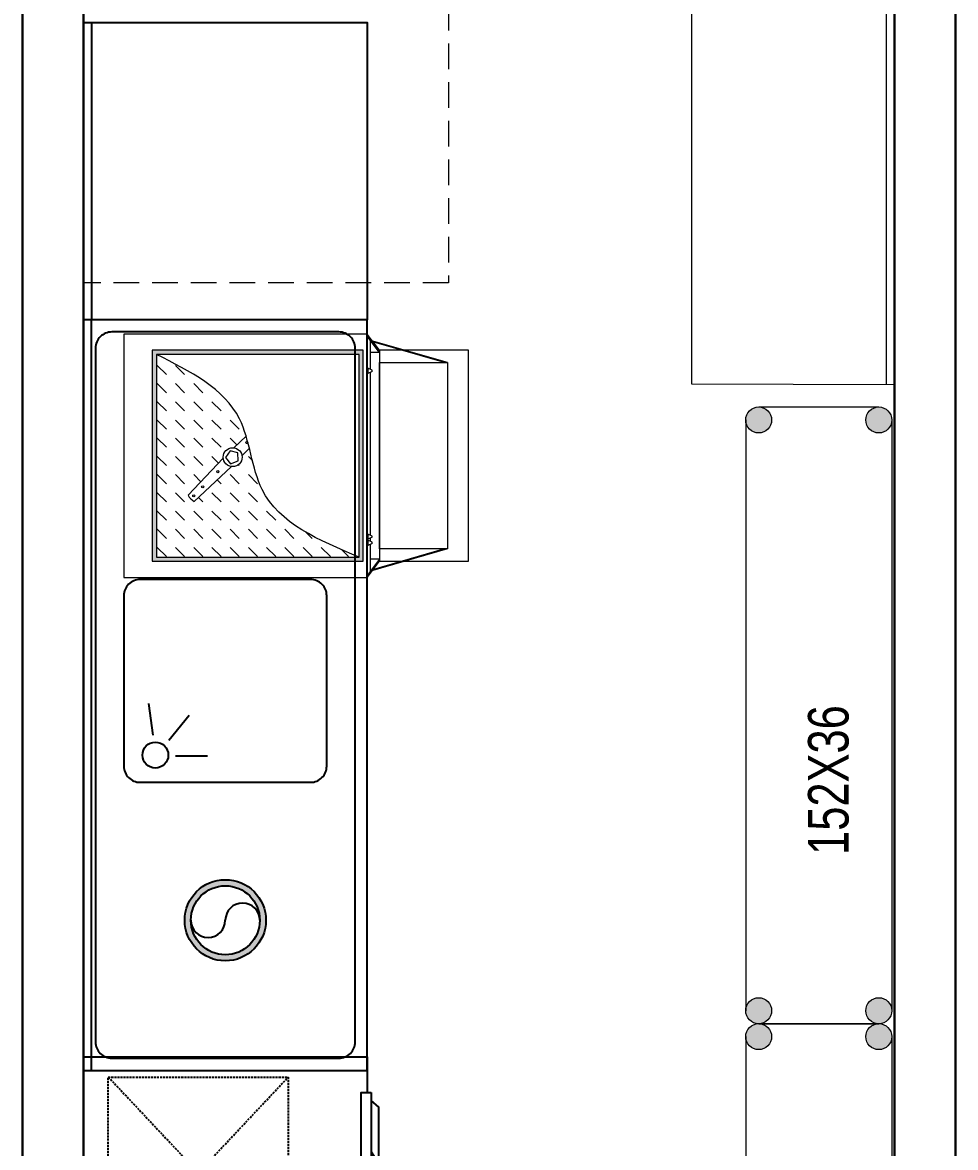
# Model space of a CAD drawing. Header units: centimetres. Extents: x 170981 to 171543, y -60527 to -58125.
# Drawn here: x 170999.7 to 171229.7, y -58659.5 to -58382.3 of the extents above; entities that cross this region are included whole.
import ezdxf

# ---------------------------------------------------------------- set-up
doc = ezdxf.new("R2010")
doc.units = ezdxf.units.CM
doc.header["$MEASUREMENT"] = 0
doc.linetypes.add('DASHED', pattern=[0.75, 0.5, -0.25])
doc.linetypes.add('HIDDEN', pattern=[9.525, 6.35, -3.175])
doc.layers.get('0').update_dxf_attribs({"color": 250})
doc.layers.add('CIHAZ', color=2, linetype='Continuous')
doc.layers.add('S2000-002 Çizgi', color=7, linetype='Continuous')
for name, color, linetype, lineweight in [('GRC-Ekipman', 4, 'Continuous', 25), ('İÖŞ-DUVAR', 5, 'Continuous', 30), ('İÖŞ-TEFRİŞ ALÇAK', 20, 'Continuous', 9)]:
    doc.layers.add(name, color=color, linetype=linetype, lineweight=lineweight)
doc.styles.add('style1', font='turkce.shx', dxfattribs={"height": 100})

# ---------------------------------------------------------------- blocks, each defined once
blk = doc.blocks.new('TE-180')
at = {"layer": 'GRC-Ekipman', "linetype": 'Continuous'}
h = blk.add_hatch(color=256, dxfattribs=at)
edge = h.paths.add_edge_path()
edge.add_arc((174167.1, -58714.29), 10, -90, 270)
edge = h.paths.add_edge_path(flags=16)
edge.add_arc((174167.1, -58714.29), 8.5, -90, 270)
for p, q in [((174149.34, -58668.63), (174148.23, -58660.82)), ((174153.15, -58669.86), (174158.16, -58663.76)), ((174154.81, -58673.77), (174162.7, -58673.77))]:
    blk.add_line(p, q, dxfattribs=at)
for points in [[(174134.1, -58751.29), (174134.1, -58566.29), (174132.1, -58566.29), (174132.1, -58751.29)], [(174202.1, -58751.29), (174202.1, -58566.29), (174132.1, -58566.29), (174132.1, -58751.29)]]:
    blk.add_lwpolyline(points, close=True, dxfattribs=at)
for points in [[(174199.1, -58744.29), (174199.1, -58573.29, 0.414214), (174195.1, -58569.29), (174139.1, -58569.29, 0.414214), (174135.1, -58573.29), (174135.1, -58744.29, 0.414214), (174139.1, -58748.29), (174195.1, -58748.29, 0.414214)], [(174192.1, -58676.29), (174192.1, -58634.29, 0.414214), (174188.1, -58630.29), (174146.1, -58630.29, 0.414214), (174142.1, -58634.29), (174142.1, -58676.29, 0.414214), (174146.1, -58680.29), (174188.1, -58680.29, 0.414214)]]:
    blk.add_lwpolyline(points, format="xyb", close=True, dxfattribs=at)
for centre, radius in [((174149.85, -58673.57), 3.19), ((174167.1, -58714.29), 10), ((174167.1, -58714.29), 8.5)]:
    blk.add_circle(centre, radius, dxfattribs=at)
for centre, start, end in [((174171.35, -58714.29), 0, 180), ((174162.85, -58714.29), 180, 0)]:
    blk.add_arc(centre, 4.25, start, end, dxfattribs=at)
blk = doc.blocks.new('RAF-122X36')
at = {"lineweight": -2}
h = blk.add_hatch(color=256, dxfattribs=at)
h.paths.add_polyline_path([(174585.79, -58639.68, 1), (174579.39, -58639.68, 1)])
h.paths.add_polyline_path([(174585.79, -58669.28, 1), (174579.39, -58669.28, 1)])
h = blk.add_hatch(color=256, dxfattribs=at)
h.paths.add_polyline_path([(174701.39, -58639.68, 1), (174694.99, -58639.68, 1)])
h.paths.add_polyline_path([(174694.99, -58669.28, 1), (174701.39, -58669.28, 1)])
for p, q in [((174698.19, -58636.48), (174582.59, -58636.48)), ((174579.39, -58639.69), (174579.39, -58669.28)), ((174701.39, -58639.69), (174701.39, -58669.28)), ((174698.19, -58672.48), (174582.59, -58672.48))]:
    blk.add_line(p, q)
for centre in [(174582.59, -58639.68), (174698.19, -58639.68), (174582.59, -58669.28), (174698.19, -58669.28)]:
    blk.add_circle(centre, 3.2)
at = {"style": 'style1', "width": 0.8}
blk.add_text('36X122', height=10, dxfattribs=at).set_placement((174620.99, -58661.84))
blk = doc.blocks.new('ER')
for p, q in [((174753.84, -58154.99), (174754.01, -58104.99)), ((174754.01, -58104.99), (174884.01, -58104.99)), ((174884.01, -58104.99), (174883.84, -58154.99)), ((174884.01, -58106.99), (174754.01, -58106.99)), ((174883.84, -58154.99), (174753.84, -58154.99))]:
    blk.add_line(p, q)
blk = doc.blocks.new('12125')
at = {"lineweight": -2}
h = blk.add_hatch(color=256, dxfattribs=at)
h.paths.add_polyline_path([(174753.03, -58639.68, 1), (174746.63, -58639.68, 1)])
h.paths.add_polyline_path([(174753.03, -58669.28, 1), (174746.63, -58669.28, 1)])
h = blk.add_hatch(color=256, dxfattribs=at)
h.paths.add_polyline_path([(174898.63, -58639.68, 1), (174892.23, -58639.68, 1)])
h.paths.add_polyline_path([(174892.23, -58669.28, 1), (174898.63, -58669.28, 1)])
for p, q in [((174895.43, -58636.48), (174749.83, -58636.48)), ((174746.63, -58639.69), (174746.63, -58669.28)), ((174898.63, -58639.69), (174898.63, -58669.28)), ((174895.43, -58672.48), (174749.83, -58672.48))]:
    blk.add_line(p, q)
for centre in [(174749.83, -58639.68), (174895.43, -58639.68), (174749.83, -58669.28), (174895.43, -58669.28)]:
    blk.add_circle(centre, 3.2)
at = {"style": 'style1', "width": 0.8}
blk.add_text('152X36', height=10, dxfattribs=at).set_placement((174788.24, -58661.84))
blk = doc.blocks.new('WQEEQQWEWQ')
at = {"linetype": 'ByBlock', "ltscale": 10}
h = blk.add_hatch(color=7, dxfattribs=at)
h.paths.add_polyline_path([(4118.43, -3791.01), (4066.43, -3791.01), (4066.43, -3843.01), (4118.43, -3843.01)])
h.paths.add_polyline_path([(4117.43, -3842.01), (4067.43, -3842.01), (4067.43, -3792.01), (4117.43, -3792.01)], flags=16)
at = {"color": 7, "linetype": 'ByBlock', "ltscale": 10}
for p, q in [((4122.43, -3784.01), (4062.43, -3784.01)), ((4062.43, -3784.01), (4062.43, -3844.01)), ((4122.43, -3844.01), (4122.43, -3784.01)), ((4118.43, -3791.01), (4066.43, -3791.01)), ((4066.43, -3791.01), (4066.43, -3843.01)), ((4117.43, -3792.01), (4067.43, -3792.01)), ((4067.43, -3792.01), (4067.43, -3842.01)), ((4117.43, -3842.01), (4117.43, -3792.01)), ((4118.43, -3843.01), (4118.43, -3791.01)), ((4066.43, -3843.01), (4118.43, -3843.01)), ((4067.43, -3842.01), (4117.43, -3842.01)), ((4062.43, -3844.01), (4122.43, -3844.01)), ((4063.61, -3844.01), (4065.64, -3844.01)), ((4066.5, -3844.01), (4068.52, -3844.01)), ((4117.27, -3844.01), (4069.29, -3844.01))]:
    blk.add_line(p, q, dxfattribs=at)
at = {"color": 4, "lineweight": 0}
for p, q in [((4067.58, -3794.49), (4069.82, -3792.24)), ((4072.07, -3794.49), (4074.31, -3792.24)), ((4076.56, -3794.49), (4078.8, -3792.24)), ((4081.05, -3794.49), (4083.29, -3792.24)), ((4085.54, -3794.49), (4087.78, -3792.24)), ((4090.03, -3794.49), (4092.27, -3792.24)), ((4094.52, -3794.49), (4096.76, -3792.24)), ((4099.01, -3794.49), (4101.25, -3792.24)), ((4103.5, -3794.49), (4105.74, -3792.24)), ((4107.99, -3794.49), (4110.23, -3792.24)), ((4112.48, -3794.49), (4114.72, -3792.24)), ((4067.58, -3798.98), (4069.82, -3796.73)), ((4072.07, -3798.98), (4074.31, -3796.73)), ((4076.56, -3798.98), (4078.8, -3796.73)), ((4081.05, -3798.98), (4083.29, -3796.73)), ((4085.54, -3798.98), (4087.78, -3796.73)), ((4090.03, -3798.98), (4092.27, -3796.73)), ((4094.52, -3798.98), (4096.76, -3796.73)), ((4099.01, -3798.98), (4101.25, -3796.73)), ((4103.5, -3798.98), (4105.74, -3796.73)), ((4107.99, -3798.98), (4110.23, -3796.73)), ((4112.48, -3798.98), (4114.72, -3796.73)), ((4067.58, -3803.47), (4069.82, -3801.22)), ((4072.07, -3803.47), (4074.31, -3801.22)), ((4076.56, -3803.47), (4078.8, -3801.22)), ((4086.02, -3802.98), (4087.78, -3801.22)), ((4090.03, -3803.47), (4092.27, -3801.22)), ((4094.52, -3803.47), (4096.76, -3801.22)), ((4099.01, -3803.47), (4101.25, -3801.22)), ((4103.5, -3803.47), (4105.74, -3801.22)), ((4107.99, -3803.47), (4110.23, -3801.22)), ((4081.05, -3803.47), (4082.14, -3802.37)), ((4067.58, -3807.96), (4069.82, -3805.71)), ((4072.07, -3807.96), (4074.31, -3805.71)), ((4076.56, -3807.96), (4078.8, -3805.71)), ((4081.05, -3807.96), (4083.29, -3805.71)), ((4085.54, -3807.96), (4086.49, -3807)), ((4090.62, -3807.36), (4092.27, -3805.71)), ((4094.52, -3807.96), (4096.76, -3805.71)), ((4099.01, -3807.96), (4101.25, -3805.71)), ((4103.5, -3807.96), (4105.74, -3805.71)), ((4067.58, -3812.45), (4069.82, -3810.2)), ((4072.07, -3812.45), (4074.31, -3810.2)), ((4076.56, -3812.45), (4078.8, -3810.2)), ((4081.05, -3812.45), (4083.29, -3810.2)), ((4085.54, -3812.45), (4087.78, -3810.2)), ((4090.03, -3812.45), (4090.24, -3812.23)), ((4095.12, -3811.84), (4096.76, -3810.2)), ((4099.01, -3812.45), (4101.25, -3810.2)), ((4067.58, -3816.94), (4069.82, -3814.69)), ((4072.07, -3816.94), (4074.31, -3814.69)), ((4076.56, -3816.94), (4078.8, -3814.69)), ((4081.05, -3816.94), (4083.29, -3814.69)), ((4085.54, -3816.94), (4087.78, -3814.69)), ((4091.29, -3815.68), (4092.27, -3814.69)), ((4067.58, -3821.43), (4069.82, -3819.18)), ((4072.07, -3821.43), (4074.31, -3819.18)), ((4076.56, -3821.43), (4078.8, -3819.18)), ((4067.58, -3825.92), (4069.82, -3823.67)), ((4072.07, -3825.92), (4074.31, -3823.67)), ((4067.58, -3830.41), (4069.82, -3828.16)), ((4072.07, -3830.41), (4073.61, -3828.86)), ((4067.58, -3834.9), (4069.82, -3832.65)), ((4067.58, -3839.39), (4069.27, -3837.7))]:
    blk.add_line(p, q, dxfattribs=at)
at = {"color": 7, "lineweight": 0}
for p, q in [((4089.79, -3810.51), (4081.19, -3801.35)), ((4082.71, -3799.83), (4091.82, -3808.51)), ((4092.04, -3809.06), (4090.48, -3810.29)), ((4093.69, -3810.17), (4092.04, -3809.06)), ((4090.48, -3810.29), (4091.16, -3812.16)), ((4091.16, -3812.16), (4093.15, -3812.08)), ((4093.15, -3812.08), (4093.69, -3810.17)), ((4097.3, -3814.13), (4094.4, -3811.09)), ((4092.4, -3813.12), (4094.33, -3814.93))]:
    blk.add_line(p, q, dxfattribs=at)
at = {"color": 7}
for points in [[(4062.43, -3844.01), (4066.43, -3847.01)], [(4066.93, -3847.01), (4062.93, -3844.01)], [(4064.02, -3844.83), (4070.66, -3844.83)], [(4069.47, -3863.76), (4064.02, -3844.83)], [(4069.47, -3863.06), (4064.41, -3845.5)], [(4066.93, -3847.01), (4066.93, -3844.83)], [(4070.85, -3845.24), (4070.34, -3844.15)], [(4071.63, -3844.15), (4070.34, -3844.15)], [(4070.85, -3845.24), (4071.12, -3845.24)], [(4071.12, -3845.24), (4071.63, -3844.15)], [(4071.31, -3844.83), (4072.17, -3844.83)], [(4072.36, -3845.24), (4071.85, -3844.15)], [(4073.13, -3844.15), (4071.85, -3844.15)], [(4072.36, -3845.24), (4072.62, -3845.24)], [(4072.62, -3845.24), (4073.13, -3844.15)], [(4072.81, -3844.83), (4113.05, -3844.83)], [(4113.24, -3845.24), (4112.73, -3844.15)], [(4114.01, -3844.15), (4112.73, -3844.15)], [(4113.24, -3845.24), (4113.5, -3845.24)], [(4113.5, -3845.24), (4114.01, -3844.15)], [(4113.69, -3844.83), (4120.84, -3844.83)], [(4115.4, -3863.76), (4120.84, -3844.83)], [(4115.4, -3863.06), (4120.59, -3845.02)], [(4117.93, -3847.01), (4121.93, -3844.01)], [(4117.93, -3847.01), (4117.93, -3844.83)], [(4118.43, -3847.01), (4120.45, -3845.5)], [(4120.71, -3845.31), (4122.43, -3844.01)], [(4118.43, -3847.01), (4117.43, -3847.01)]]:
    blk.add_lwpolyline(points, dxfattribs=at)
for points in [[(4122.43, -3844.01), (4067.51, -3844.01), (4067.51, -3844.01), (4122.43, -3844.01)], [(4122.43, -3844.01), (4069.29, -3844.01), (4069.29, -3844.01), (4122.43, -3844.01)], [(4118.43, -3847.01), (4066.43, -3847.01), (4066.43, -3868.97), (4118.43, -3868.97)], [(4069.47, -3847.01), (4115.4, -3847.01), (4115.4, -3863.76), (4069.47, -3863.76)]]:
    blk.add_lwpolyline(points, close=True, dxfattribs=at)
at = {"color": 7, "lineweight": 0}
for centre, radius in [((4082.57, -3801.22), 0.258), ((4084.79, -3803.43), 0.258), ((4088.51, -3807.15), 0.258), ((4092.09, -3810.82), 2.33), ((4095.68, -3814.32), 0.258)]:
    blk.add_circle(centre, radius, dxfattribs=at)
blk.add_arc((4084.51, -3803.16), 3.78, 118.4583, 151.513, dxfattribs=at)
blk.add_spline([(4067.43, -3842.01), (4084.11, -3818.08), (4101.55, -3812.49), (4117.43, -3792.01)], degree=3, dxfattribs=at)
blk = doc.blocks.new('A$C5B5611F4')
at = {"layer": 'CIHAZ', "color": 1}
for p, q in [((14.73, 68.47), (14.73, 47.92)), ((24.09, 58.19), (3.98, 58.19))]:
    blk.add_line(p, q, dxfattribs=at)
at = {"layer": 'CIHAZ', "color": 5, "linetype": 'DASHED'}
for p, q in [((19.82, 66.66), (67.01, 22.28)), ((67.01, 66.66), (19.82, 22.28))]:
    blk.add_line(p, q, dxfattribs=at)
at = {"layer": 'CIHAZ', "color": 5}
for points in [[(63.2, 1.82), (10.36, 1.82), (10.36, 4.32), (63.2, 4.32)], [(61.2, 1.82), (48.6, 1.82), (45.6, 0), (59.6, 0)]]:
    blk.add_lwpolyline(points, close=True, dxfattribs=at)
at = {"layer": 'CIHAZ', "color": 1}
blk.add_circle((14.73, 58.19), 7.76, dxfattribs=at)
at = {"layer": 'S2000-002 Çizgi', "linetype": 'DASHED'}
for p, q in [((19.82, 66.66), (67.01, 66.66)), ((67.01, 66.66), (67.01, 22.28)), ((19.82, 22.28), (19.82, 48.05)), ((67.01, 22.28), (19.82, 22.28))]:
    blk.add_line(p, q, dxfattribs=at)
at = {"layer": 'S2000-002 Çizgi'}
blk.add_lwpolyline([(10.36, 2.81), (0, 2.81), (0, 72.81), (72, 72.81), (72, 2.81), (63.2, 2.81)], dxfattribs=at)
at = {"layer": 'S2000-002 Çizgi', "linetype": 'DASHED'}
for centre, radius, start, end in [((11.6, 71.22), 9.4, 291.2079, 330.9566), ((11, 43.02), 10.16, 29.6907, 66.7752)]:
    blk.add_arc(centre, radius, start, end, dxfattribs=at)

msp = doc.modelspace()

# ---------------------------------------------------------------- linework, layer by layer
at = {"layer": 'İÖŞ-DUVAR'}
for p, q in [((171214.65, -58751.29), (171214.65, -58315.79)), ((170999.65, -60142.79), (170999.65, -58330.79)), ((171014.65, -58341.59), (171014.65, -58797.09)), ((171229.65, -58739.09), (171229.65, -58341.59))]:
    msp.add_line(p, q, dxfattribs=at)
at = {"layer": 'İÖŞ-TEFRİŞ ALÇAK', "linetype": 'HIDDEN'}
msp.add_lwpolyline([(171104.65, -58446.45), (171014.65, -58446.45), (171014.65, -58341.59), (171019.65, -58341.59), (171019.65, -58315.79), (171014.65, -58315.79), (171014.65, -58139.79), (171104.65, -58139.79), (171104.65, -58446.45)], dxfattribs=at)
at = {"layer": 'İÖŞ-TEFRİŞ ALÇAK', "lineweight": -2}
for points in [[(171014.65, -58382.26), (171084.65, -58382.26), (171084.65, -58455.53), (171014.65, -58455.53)], [(171016.65, -58455.53), (171014.65, -58455.53), (171014.65, -58382.26), (171016.65, -58382.26)]]:
    msp.add_lwpolyline(points, close=True, dxfattribs=at)

# ---------------------------------------------------------------- block references
for name, p, rotation in [('ER', (229319.64, 116412.42), 269.9999999999999), ('12125', (112541.45, -233375.66), 90), ('RAF-122X36', (112541.45, -233330.41), 90)]:
    msp.add_blockref(name, p, dxfattribs=dict(at, rotation=rotation))
msp.add_blockref('TE-180', (-3117.45, 110.75), dxfattribs=at)
at = {"layer": 'İÖŞ-TEFRİŞ ALÇAK', "rotation": 90}
msp.add_blockref('WQEEQQWEWQ', (167240.64, -62581.49), dxfattribs=at)
at = {"layer": 'S2000-002 Çizgi', "rotation": 89.99999999999999}
msp.add_blockref('A$C5B5611F4', (171087.46, -58709.18), dxfattribs=at)

doc.saveas('drawing.dxf')
